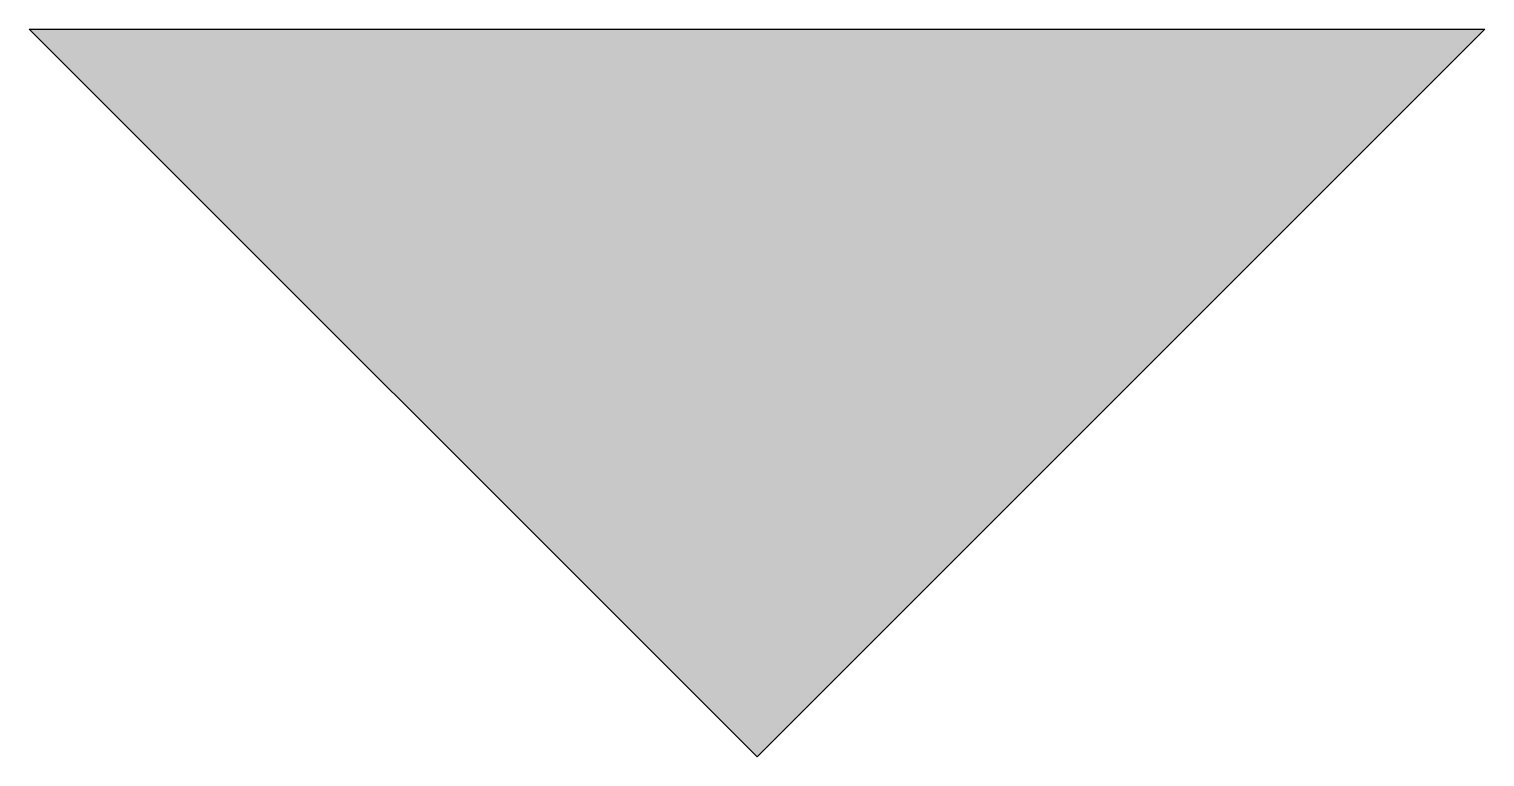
# Model space of a CAD drawing. Extents: x 160.01 to 162.01, y 139.62 to 140.62.
import ezdxf

# ---------------------------------------------------------------- set-up
doc = ezdxf.new("R2010")
doc.units = 0

msp = doc.modelspace()

# ---------------------------------------------------------------- hatches: boundary and pattern name
msp.add_hatch(color=256).paths.add_polyline_path([(160.0126, 140.6213), (161.0126, 139.6213), (162.0126, 140.6213)])

# ---------------------------------------------------------------- linework, layer by layer
for p, q in [((160.0126, 140.6213), (162.0126, 140.6213)), ((161.0126, 139.6213), (160.0126, 140.6213)), ((162.0126, 140.6213), (161.0126, 139.6213))]:
    msp.add_line(p, q)

doc.saveas('drawing.dxf')
